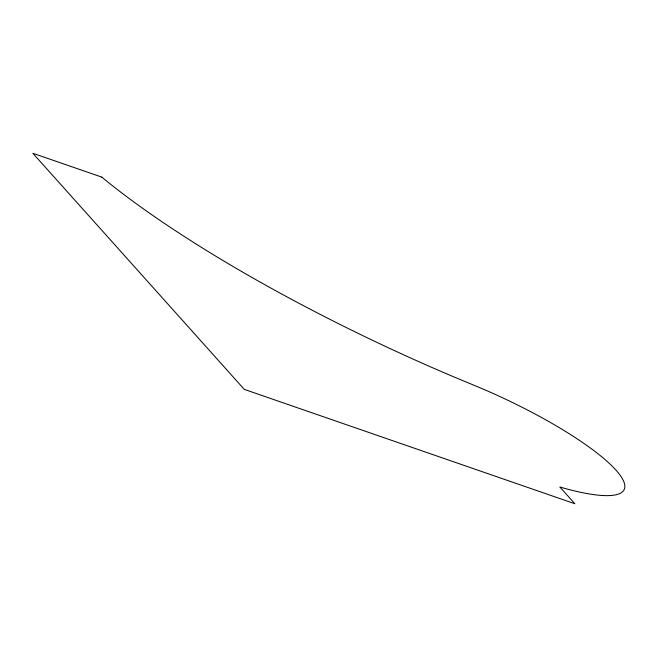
<?xml version="1.0" encoding="UTF-8"?>
<svg xmlns="http://www.w3.org/2000/svg" width="657" height="657" viewBox="0 0 657 657"><rect width="100%" height="100%" fill="white"/><g stroke="black" fill="none" stroke-linecap="round" stroke-linejoin="round"><path stroke-width="0.99" d="M101.786 177.119L32.85 153.27L244.273 389.363L574.834 503.73L559.854 487.001A146.675 31.249 25.2 0 0 617.629 472.038A146.675 31.249 25.2 0 0 475.068 385.692A423.51 90.223 25.2 0 1 101.786 177.119"/></g></svg>
